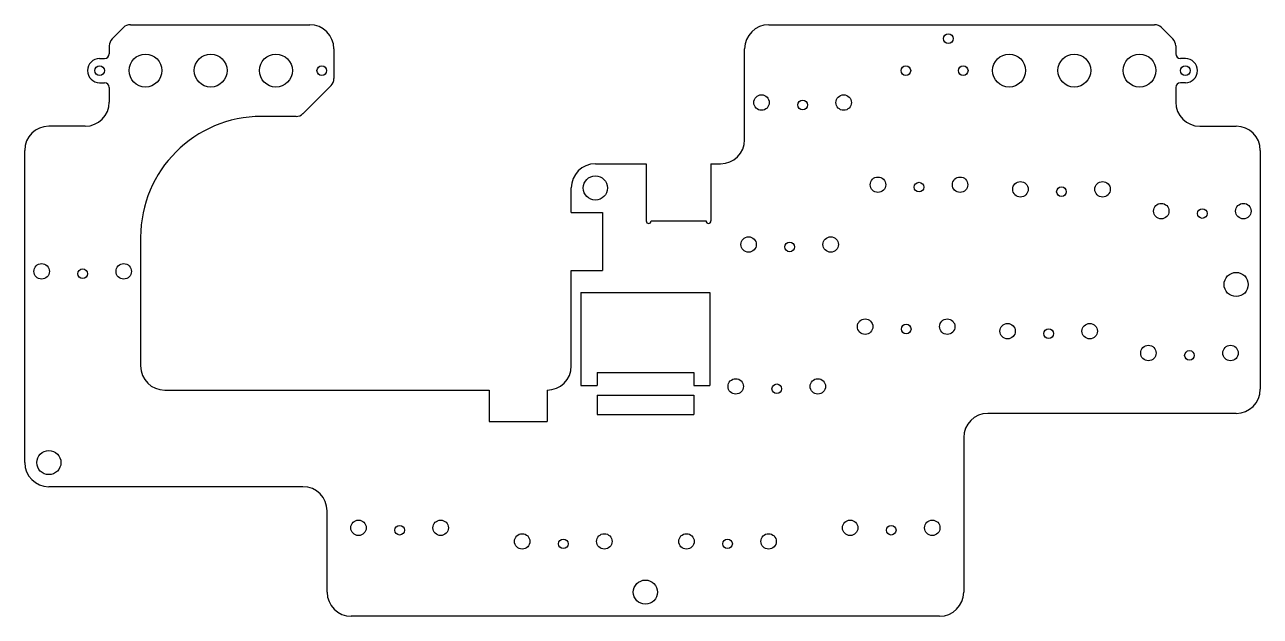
# Model space of a CAD drawing. Header units: millimetres. Extents: x 12 to 268, y 11 to 134.
import ezdxf

# ---------------------------------------------------------------- set-up
doc = ezdxf.new("R2010")
doc.units = ezdxf.units.MM

msp = doc.modelspace()

# ---------------------------------------------------------------- linework, layer by layer
at = {"color": 7, "linetype": 'Continuous', "lineweight": 25}
for p, q in [((32.86, 133.15), (30.51, 130.8)), ((34.28, 133.74), (71.41, 133.74)), ((166.43, 133.74), (246.3, 133.74)), ((247.72, 133.15), (250.07, 130.8)), ((29.92, 129.39), (29.92, 127.74)), ((76.41, 128.74), (76.41, 122.57)), ((161.43, 109.94), (161.43, 128.74)), ((250.66, 129.39), (250.66, 127.74)), ((27.91, 126.74), (28.92, 126.74)), ((252.67, 126.74), (251.66, 126.74)), ((27.91, 121.74), (28.92, 121.74)), ((29.92, 120.74), (29.92, 117.73)), ((75.83, 121.15), (70, 115.32)), ((250.66, 120.74), (250.66, 117.73)), ((252.67, 121.74), (251.66, 121.74)), ((24.92, 112.73), (17.41, 112.73)), ((68.58, 114.74), (61.41, 114.74)), ((255.66, 112.73), (263.17, 112.73)), ((12.41, 43.09), (12.41, 107.73)), ((268.17, 107.73), (268.17, 58.27)), ((130.54, 104.94), (141.06, 104.94)), ((141.06, 104.94), (141.06, 93.11)), ((154.46, 104.94), (156.43, 104.94)), ((154.46, 104.94), (154.46, 93.11)), ((125.54, 94.87), (125.54, 99.94)), ((125.54, 94.87), (132.04, 94.87)), ((132.04, 94.87), (132.04, 82.87)), ((142.06, 93.11), (153.46, 93.11)), ((36.41, 89.74), (36.41, 63.09)), ((125.54, 82.87), (132.04, 82.87)), ((125.54, 63.09), (125.54, 82.87)), ((127.54, 78.29), (154.24, 78.29)), ((127.54, 78.29), (127.54, 59.03)), ((154.24, 78.29), (154.24, 59.03)), ((130.89, 61.73), (150.89, 61.73)), ((130.89, 61.73), (130.89, 59.03)), ((150.89, 61.73), (150.89, 59.03)), ((127.54, 59.03), (130.89, 59.03)), ((150.89, 59.03), (154.24, 59.03)), ((41.41, 58.09), (108.54, 58.09)), ((108.54, 58.09), (108.54, 51.59)), ((120.54, 58.09), (120.54, 51.59)), ((130.9, 57.03), (150.89, 57.03)), ((130.9, 57.03), (130.9, 53.03)), ((150.89, 57.03), (150.89, 53.03)), ((108.54, 51.59), (120.54, 51.59)), ((130.9, 53.03), (150.89, 53.03)), ((263.17, 53.27), (211.77, 53.27)), ((206.77, 48.27), (206.77, 16.27)), ((70.01, 38.09), (17.41, 38.09)), ((75.01, 16.27), (75.01, 33.09)), ((201.77, 11.27), (80.01, 11.27))]:
    msp.add_line(p, q, dxfattribs=at)
for centre, radius in [((203.61, 130.86), 1), ((37.41, 124.24), 3.4), ((50.91, 124.24), 3.4), ((64.41, 124.24), 3.4), ((216.17, 124.24), 3.4), ((229.67, 124.24), 3.4), ((243.17, 124.24), 3.4), ((27.91, 124.24), 1), ((73.91, 124.24), 1), ((194.8, 124.24), 1), ((206.67, 124.24), 1), ((252.67, 124.24), 1), ((164.93, 117.62), 1.6), ((173.43, 117.12), 1), ((181.93, 117.62), 1.6), ((130.54, 99.94), 2.5), ((189.03, 100.61), 1.6), ((197.53, 100.11), 1), ((206.03, 100.61), 1.6), ((218.52, 99.67), 1.6), ((227.02, 99.17), 1), ((235.52, 99.67), 1.6), ((247.67, 95.15), 1.6), ((256.17, 94.65), 1), ((264.67, 95.15), 1.6), ((162.25, 88.24), 1.6), ((179.25, 88.24), 1.6), ((170.75, 87.74), 1), ((15.91, 82.68), 1.6), ((24.41, 82.18), 1), ((32.91, 82.68), 1.6), ((263.17, 79.96), 2.5), ((186.37, 71.23), 1.6), ((194.87, 70.73), 1), ((203.37, 71.23), 1.6), ((215.86, 70.29), 1.6), ((232.86, 70.29), 1.6), ((224.36, 69.79), 1), ((245.01, 65.77), 1.6), ((262.01, 65.77), 1.6), ((253.51, 65.27), 1), ((159.59, 58.86), 1.6), ((168.09, 58.36), 1), ((176.59, 58.86), 1.6), ((17.41, 43.09), 2.5), ((81.51, 29.59), 1.6), ((98.51, 29.59), 1.6), ((183.27, 29.59), 1.6), ((200.27, 29.59), 1.6), ((90.01, 29.09), 1), ((115.39, 26.77), 1.6), ((132.39, 26.77), 1.6), ((149.39, 26.77), 1.6), ((166.39, 26.77), 1.6), ((191.77, 29.09), 1), ((123.89, 26.27), 1), ((157.89, 26.27), 1), ((140.89, 16.27), 2.5)]:
    msp.add_circle(centre, radius, dxfattribs=at)
for centre, radius, start, end in [((34.28, 131.74), 2, 90, 135), ((71.41, 128.74), 5, 0, 90), ((166.43, 128.74), 5, 90, 180), ((246.3, 131.74), 2, 45, 90), ((31.92, 129.39), 2, 135, 180), ((248.66, 129.39), 2, 0, 45), ((27.91, 124.24), 2.5, 90, 270), ((28.92, 127.74), 1, 270, 0), ((251.66, 127.74), 1, 180, 270), ((252.67, 124.24), 2.5, 270, 90), ((28.92, 120.74), 1, 0, 90), ((74.41, 122.57), 2, 315, 0), ((251.66, 120.74), 1, 90, 180), ((24.92, 117.73), 5, 270, 0), ((255.66, 117.73), 5, 180, 270), ((68.58, 116.74), 2, 270, 315), ((17.41, 107.73), 5, 90, 180), ((61.41, 89.74), 25, 90, 180), ((263.17, 107.73), 5, 0, 90), ((156.43, 109.94), 5, 270, 0), ((130.54, 99.94), 5, 90, 180), ((141.56, 93.11), 0.5, 180, 0), ((153.96, 93.11), 0.5, 180, 0), ((41.41, 63.09), 5, 180, 270), ((120.54, 63.09), 5, 270, 0), ((263.17, 58.27), 5, 270, 0), ((211.77, 48.27), 5, 90, 180), ((17.41, 43.09), 5, 180, 270), ((70.01, 33.09), 5, 0, 90), ((80.01, 16.27), 5, 180, 270), ((201.77, 16.27), 5, 270, 0)]:
    msp.add_arc(centre, radius, start, end, dxfattribs=at)

doc.saveas('drawing.dxf')
